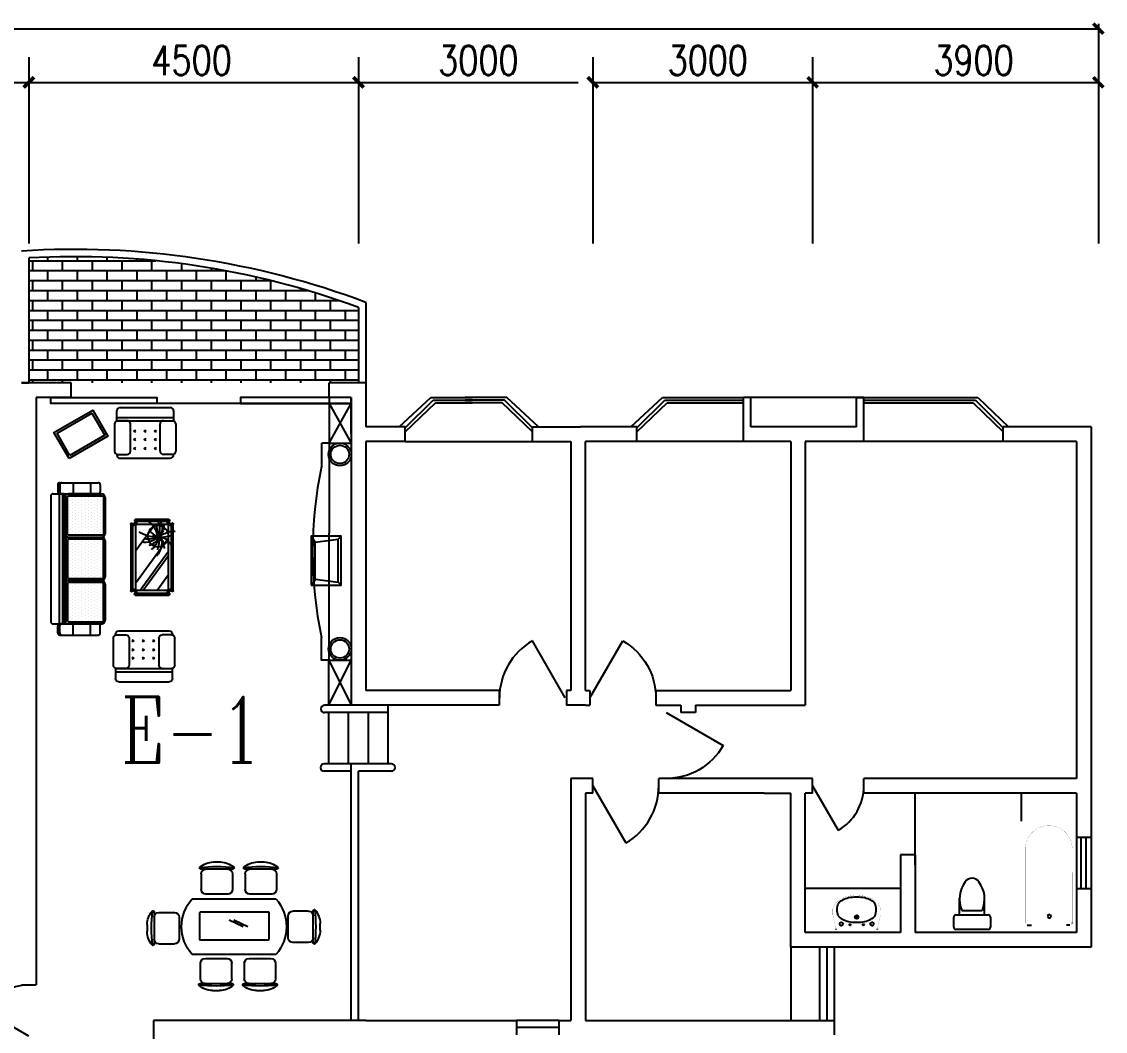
# Model space of a CAD drawing. Header units: millimetres. Extents: x 1146 to 47660, y 469 to 39299.
# Drawn here: x 26638 to 41430, y 25046 to 38827 of the extents above; entities that cross this region are included whole.
import ezdxf
from ezdxf.enums import TextEntityAlignment as Align

# ---------------------------------------------------------------- set-up
doc = ezdxf.new("R2010")
doc.units = ezdxf.units.MM
doc.linetypes.add('DASH', pattern=[0.35, 0.25, -0.1])
for name, color, linetype in [('AXIS', 3, 'Continuous'), ('DOTE', 1, 'Continuous'), ('J', 8, 'Continuous'), ('JZ', 3, 'Continuous'), ('PJ', 8, 'Continuous'), ('PUB_DIM', 3, 'Continuous'), ('PUB_TEXT', 7, 'Continuous'), ('PUB_WINDW', 7, 'Continuous'), ('TOILET', 7, 'Continuous'), ('WALL', 255, 'Continuous'), ('WINDOW', 2, 'Continuous')]:
    doc.layers.add(name, color=color, linetype=linetype)
doc.layers.get('DOTE').off()
doc.styles.add('_ROMANC', font='ROMANC.shx', dxfattribs={"width": 0.75})
doc.styles.add('DIM_FONT', font='SIMPLEX', dxfattribs={"width": 0.8})
doc.styles.add('SIMPLEX', font='SIMPLEX.SHX')
doc.styles.get("Standard").update_dxf_attribs({"font": 'arial.ttf'})

# ---------------------------------------------------------------- blocks, each defined once
blk = doc.blocks.new('M_E4')
for p, q in [((670, -80), (670, -137)), ((670, -86), (670, -97)), ((670, -663), (670, -614))]:
    blk.add_line(p, q)
at = {"const_width": 1.5}
for points in [[(-750, -750), (-750, 0)], [(-750, 0), (750, 0)], [(750, 0), (750, -750)], [(608, -56), (640, -56)], [(670, -90), (670, -656)], [(670, -663), (670, -655)], [(750, -750), (-750, -750)]]:
    blk.add_lwpolyline(points, dxfattribs=at)
for points in [[(-399, -56, 0.930688), (-388, -693, 0.930688)], [(670, -86, 0.414214), (640, -56, 0.414214)], [(670, -90, 0.041784), (670, -85, 0.412615)], [(640, -693, 0.414214), (670, -663, 0.414214)]]:
    blk.add_lwpolyline(points, format="xyb", dxfattribs=at)
at = {"const_width": 1.5, "flags": 128}
for points in [[(-399, -56), (608, -56)], [(-399, -694), (645, -692)]]:
    blk.add_lwpolyline(points, dxfattribs=at)
for radius in [25, 23]:
    blk.add_circle((550, -381), radius)
blk.add_arc((640, -663), 30, 270, 280.176)
at = {"width": 0.8, "flags": 9}
for tag in ['XSIZE', 'YSIZE']:
    blk.add_attdef(tag, (0, 0), '', height=0.5, dxfattribs=at)
blk = doc.blocks.new('_DBLK')
blk.add_line((-0.5, 0), (0, -0.866))
blk.add_arc((-0.5, 0), 1, 300, 0)
at = {"style": 'SIMPLEX', "flags": 9}
blk.add_attdef('A', text='', height=1, dxfattribs=at).set_placement((0, 1.5), align=Align.MIDDLE)
blk = doc.blocks.new('_WBLK')
for p, q in [((-0.5, 0.5), (0.5, 0.5)), ((0.5, 0.167), (-0.5, 0.167)), ((0.5, -0.167), (-0.5, -0.167)), ((-0.5, -0.5), (0.5, -0.5))]:
    blk.add_line(p, q)
at = {"style": 'SIMPLEX', "flags": 9}
blk.add_attdef('A', text='', height=1, dxfattribs=at).set_placement((0, 1.5), align=Align.MIDDLE)
blk = doc.blocks.new('M_E24TTP')
at = {"layer": 'TOILET', "color": 7}
for p, q in [((-170, 200), (-170, 430)), ((170, 200), (170, 430)), ((-250, 30), (-250, 170)), ((-220, 200), (220, 200)), ((-140, 260), (140, 260)), ((250, 170), (250, 30)), ((220, 0), (-220, 0))]:
    blk.add_line(p, q, dxfattribs=at)
for centre, radius, start, end in [((227, 413), 398, 143.3619, 202.5495), ((0, 590), 110, 33.4509, 146.5491), ((-227, 413), 398, 337.4505, 36.6381), ((-220, 170), 30, 90, 180), ((220, 170), 30, 0, 90), ((-220, 30), 30, 180, 270), ((220, 30), 30, 270, 0)]:
    blk.add_arc(centre, radius, start, end, dxfattribs=at)
at = {"style": 'DIM_FONT', "width": 0.8, "flags": 9}
for tag in ['XSIZE', 'YSIZE']:
    blk.add_attdef(tag, (0, 0), '', height=0.5, dxfattribs=at)
blk = doc.blocks.new('M_E11')
for p, q in [((-280, -10), (-280, 0)), ((280, 0), (280, -10)), ((-251, -189), (-251, -186)), ((-248, -183), (-250, -185))]:
    blk.add_line(p, q)
at = {"const_width": 1.5}
for points in [[(-280, 0), (280, 0)], [(-326, -200), (-280, -5)], [(326, -204), (280, -5)]]:
    blk.add_lwpolyline(points, dxfattribs=at)
for points in [[(253, -188, 0.098208), (193, -141, 0.066287), (110, -111, 0.052428), (0, -100, 0.052428), (-110, -111, 0.066287), (-193, -141, 0.093876), (-251, -186, 0.171377)], [(-250, -358, 0.091341), (-193, -401, 0.066287), (-110, -431, 0.052428), (0, -442, 0.052428), (110, -431, 0.066287), (193, -401, 0.091756), (250, -358, 0.171377)]]:
    blk.add_lwpolyline(points, format="xyb")
for points in [[(-326, -200, 0.008223), (-326, -204, 0.149285)], [(-326, -266, 0.149285), (-304, -337, 0.107079), (-231, -408, 0.075625), (-131, -450, 0.062436), (-1, -467, 0.062436), (130, -452, 0.075625), (230, -410, 0.107079), (304, -339, 0.149285), (326, -268, 0.005205), (326, -266, 0.086596)]]:
    blk.add_lwpolyline(points, format="xyb", dxfattribs=at)
at = {"const_width": 1.5, "flags": 128}
for points in [[(-326, -204), (-326, -268)], [(326, -204), (326, -268)]]:
    blk.add_lwpolyline(points, dxfattribs=at)
at = {"flags": 128}
for points in [[(-253, -188, 0.172546), (-250, -358, 0.726395)], [(253, -188, -0.172546), (250, -358, -0.726395)]]:
    blk.add_lwpolyline(points, format="xyb", dxfattribs=at)
for centre, radius in [((-210, -75), 24), ((-210, -75), 24), ((-210, -75), 24), ((-90, -65), 10), ((0, -170), 25), ((90, -65), 10), ((210, -75), 24), ((0, -170), 15)]:
    blk.add_circle(centre, radius)
blk.add_arc((-250, -186), 1, 131.3224, 180)
at = {"width": 0.8, "flags": 9}
for tag in ['XSIZE', 'YSIZE']:
    blk.add_attdef(tag, (0, 0), '', height=0.5, dxfattribs=at)
blk = doc.blocks.new('_C7SFU')
for p, q in [((166, 1329), (265, 1329)), ((797, 1329), (897, 1329)), ((-14, 1229), (446, 1229)), ((-9, 1161), (-9, 936)), ((441, 1161), (441, 936)), ((617, 1229), (1077, 1229)), ((622, 1161), (622, 936)), ((1072, 1161), (1072, 936)), ((1200, 800), (0, 800)), ((58, 869), (373, 869)), ((690, 869), (1005, 869)), ((-538, 168), (-538, 628)), ((-470, 623), (-245, 623)), ((-178, 240), (-178, 555)), ((1390, 538), (1390, 223)), ((1682, 605), (1457, 605)), ((1750, 610), (1750, 150)), ((-638, 348), (-638, 447)), ((1850, 430), (1850, 331)), ((-470, 173), (-245, 173)), ((0, 0), (1200, 0)), ((1682, 155), (1457, 155)), ((2, -350), (2, -125)), ((385, -57), (70, -57)), ((452, -350), (452, -125)), ((634, -350), (634, -125)), ((1016, -57), (701, -57)), ((1084, -350), (1084, -125)), ((457, -417), (-3, -417)), ((1089, -417), (629, -417)), ((277, -517), (178, -517)), ((908, -517), (809, -517))]:
    blk.add_line(p, q)
at = {"linetype": 'DASH'}
blk.add_lwpolyline([(95, 611), (1095, 611), (1095, 212), (95, 212)], close=True, dxfattribs=at)
for points in [[(401, 400), (601, 494)], [(471, 400), (671, 494)]]:
    blk.add_lwpolyline(points)
for centre, radius, start, end in [((-24, 1245), 10, 130.7265, 202.67), ((176, 1014), 316, 91.7651, 130.7265), ((216, -1449), 2713, 84.8023, 95.1977), ((255, 1014), 316, 49.2735, 88.2349), ((455, 1245), 10, 337.33, 49.2735), ((608, 1245), 10, 130.7265, 202.67), ((807, 1014), 316, 91.7651, 130.7265), ((847, -1449), 2713, 84.8023, 95.1977), ((887, 1014), 316, 49.2735, 88.2349), ((1086, 1245), 10, 337.33, 49.2735), ((-14, 1249), 20, 202.67, 270), ((58, 1161), 67.5, 90, 180), ((373, 1161), 67.5, 0, 90), ((446, 1249), 20, 270, 337.33), ((617, 1249), 20, 202.67, 270), ((690, 1161), 67.5, 90, 180), ((1005, 1161), 67.5, 0, 90), ((1077, 1249), 20, 270, 337.33), ((58, 936), 67.5, 180, 270), ((373, 936), 67.5, 270, 0), ((690, 936), 67.5, 180, 270), ((1005, 936), 67.5, 270, 0), ((449, 400), 602, 138.3193, 221.6807), ((751, 400), 602, 318.3193, 41.6807), ((-322, 438), 316, 139.2735, 178.2349), ((2140, 398), 2713, 174.8023, 185.1977), ((-554, 637), 10, 67.33, 139.2735), ((-558, 628), 20, 0, 67.33), ((1770, 610), 20, 112.67, 180), ((1766, 619), 10, 40.7265, 112.67), ((-928, 380), 2713, 354.8023, 5.1977), ((1534, 420), 316, 1.7651, 40.7265), ((-470, 555), 67.5, 90, 180), ((-245, 555), 67.5, 0, 90), ((1457, 538), 67.5, 90, 180), ((1682, 538), 67.5, 0, 90), ((-322, 358), 316, 181.7651, 220.7265), ((1534, 340), 316, 319.2735, 358.2349), ((-558, 168), 20, 292.67, 0), ((-470, 240), 67.5, 180, 270), ((-245, 240), 67.5, 270, 0), ((1457, 223), 67.5, 180, 270), ((1682, 223), 67.5, 270, 0), ((-554, 159), 10, 220.7265, 292.67), ((1770, 150), 20, 180, 247.33), ((1766, 141), 10, 247.33, 319.2735), ((70, -125), 67.5, 90, 180), ((385, -125), 67.5, 0, 90), ((701, -125), 67.5, 90, 180), ((1016, -125), 67.5, 0, 90), ((-12, -433), 10, 157.33, 229.2735), ((-3, -437), 20, 90, 157.33), ((188, -202), 316, 229.2735, 268.2349), ((227, 2261), 2713, 264.8023, 275.1977), ((70, -350), 67.5, 180, 270), ((267, -202), 316, 271.7651, 310.7265), ((385, -350), 67.5, 270, 0), ((457, -437), 20, 22.67, 90), ((467, -433), 10, 310.7265, 22.67), ((629, -437), 20, 90, 157.33), ((620, -433), 10, 157.33, 229.2735), ((859, 2261), 2713, 264.8023, 275.1977), ((819, -202), 316, 229.2735, 268.2349), ((701, -350), 67.5, 180, 270), ((899, -202), 316, 271.7651, 310.7265), ((1016, -350), 67.5, 270, 0), ((1089, -437), 20, 22.67, 90), ((1098, -433), 10, 310.7265, 22.67)]:
    blk.add_arc(centre, radius, start, end)
at = {"style": 'DIM_FONT', "width": 0.8, "flags": 9}
for tag in ['XSIZE', 'YSIZE']:
    blk.add_attdef(tag, (0, 0), '', height=0.5, dxfattribs=at)
blk = doc.blocks.new('M_C47JEV')
for p, q in [((-465, 250), (-465, 661)), ((-431, 711), (-431, 720)), ((-415, 711), (-275, 711)), ((381, 770), (-381, 770)), ((-225, 661), (-225, 250)), ((225, 661), (225, 250)), ((415, 711), (275, 711)), ((431, 711), (431, 720)), ((465, 250), (465, 661)), ((-136, 606), (-166, 637)), ((-166, 606), (-136, 637)), ((-136, 469), (-166, 499)), ((-166, 469), (-136, 499)), ((-9, 606), (21, 637)), ((21, 606), (-9, 637)), ((21, 469), (-9, 499)), ((-9, 469), (21, 499)), ((179, 606), (149, 637)), ((149, 606), (179, 637)), ((179, 469), (149, 499)), ((149, 469), (179, 499)), ((-136, 342), (-166, 372)), ((-166, 342), (-136, 372)), ((21, 342), (-9, 372)), ((-9, 342), (21, 372)), ((179, 342), (149, 372)), ((149, 342), (179, 372)), ((-431, 50), (-431, 203)), ((431, 200), (-431, 200)), ((-275, 200), (-415, 200)), ((275, 200), (415, 200)), ((431, 200), (431, 50)), ((431, 150), (-431, 150)), ((381, 0), (-381, 0))]:
    blk.add_line(p, q)
for centre, start, end in [((-415, 661), 90, 180), ((-381, 720), 90, 180), ((-275, 661), 0, 90), ((275, 661), 90, 180), ((381, 720), 360, 90), ((415, 661), 0, 90), ((-415, 250), 180, 270), ((-275, 250), 270, 0), ((275, 250), 180, 270), ((415, 250), 270, 0), ((-381, 50), 180, 270), ((381, 50), 270, 0)]:
    blk.add_arc(centre, 50, start, end)
at = {"style": 'DIM_FONT', "width": 0.8, "flags": 9}
for tag in ['XSIZE', 'YSIZE']:
    blk.add_attdef(tag, (0, 0), '', height=0.5, dxfattribs=at)
blk = doc.blocks.new('*X22')
at = {"color": 0}
for p, q in [((8200, 30400), (8200, 30400)), ((8225, 30450), (8225, 30450)), ((8250, 30400), (8250, 30400)), ((8275, 30450), (8275, 30450)), ((8300, 30400), (8300, 30400)), ((8325, 30450), (8325, 30450)), ((8350, 30400), (8350, 30400)), ((8375, 30450), (8375, 30450)), ((8400, 30400), (8400, 30400)), ((8425, 30450), (8425, 30450)), ((8450, 30400), (8450, 30400)), ((8475, 30450), (8475, 30450)), ((8500, 30400), (8500, 30400)), ((8525, 30450), (8525, 30450)), ((8550, 30400), (8550, 30400)), ((8575, 30450), (8575, 30450)), ((8600, 30400), (8600, 30400)), ((8625, 30450), (8625, 30450)), ((8650, 30400), (8650, 30400)), ((8675, 30450), (8675, 30450)), ((8700, 30400), (8700, 30400)), ((8725, 30450), (8725, 30450)), ((8750, 30400), (8750, 30400)), ((8775, 30450), (8775, 30450)), ((8800, 30400), (8800, 30400)), ((8200, 30300), (8200, 30300)), ((8200, 30200), (8200, 30200)), ((8225, 30350), (8225, 30350)), ((8225, 30250), (8225, 30250)), ((8250, 30300), (8250, 30300)), ((8250, 30200), (8250, 30200)), ((8275, 30350), (8275, 30350)), ((8275, 30250), (8275, 30250)), ((8300, 30300), (8300, 30300)), ((8300, 30200), (8300, 30200)), ((8325, 30350), (8325, 30350)), ((8325, 30250), (8325, 30250)), ((8350, 30300), (8350, 30300)), ((8350, 30200), (8350, 30200)), ((8375, 30350), (8375, 30350)), ((8375, 30250), (8375, 30250)), ((8400, 30300), (8400, 30300)), ((8400, 30200), (8400, 30200)), ((8425, 30350), (8425, 30350)), ((8425, 30250), (8425, 30250)), ((8450, 30300), (8450, 30300)), ((8450, 30200), (8450, 30200)), ((8475, 30350), (8475, 30350)), ((8475, 30250), (8475, 30250)), ((8500, 30300), (8500, 30300)), ((8500, 30200), (8500, 30200)), ((8525, 30350), (8525, 30350)), ((8525, 30250), (8525, 30250)), ((8550, 30300), (8550, 30300)), ((8550, 30200), (8550, 30200)), ((8575, 30350), (8575, 30350)), ((8575, 30250), (8575, 30250)), ((8600, 30300), (8600, 30300)), ((8600, 30200), (8600, 30200)), ((8625, 30350), (8625, 30350)), ((8625, 30250), (8625, 30250)), ((8650, 30300), (8650, 30300)), ((8650, 30200), (8650, 30200)), ((8675, 30350), (8675, 30350)), ((8675, 30250), (8675, 30250)), ((8700, 30300), (8700, 30300)), ((8700, 30200), (8700, 30200)), ((8725, 30350), (8725, 30350)), ((8725, 30250), (8725, 30250)), ((8750, 30300), (8750, 30300)), ((8750, 30200), (8750, 30200)), ((8775, 30350), (8775, 30350)), ((8775, 30250), (8775, 30250)), ((8800, 30300), (8800, 30300)), ((8800, 30200), (8800, 30200)), ((8200, 30100), (8200, 30100)), ((8225, 30150), (8225, 30150)), ((8225, 30050), (8225, 30050)), ((8250, 30100), (8250, 30100)), ((8275, 30150), (8275, 30150)), ((8275, 30050), (8275, 30050)), ((8300, 30100), (8300, 30100)), ((8325, 30150), (8325, 30150)), ((8325, 30050), (8325, 30050)), ((8350, 30100), (8350, 30100)), ((8375, 30150), (8375, 30150)), ((8375, 30050), (8375, 30050)), ((8400, 30100), (8400, 30100)), ((8425, 30150), (8425, 30150)), ((8425, 30050), (8425, 30050)), ((8450, 30100), (8450, 30100)), ((8475, 30150), (8475, 30150)), ((8475, 30050), (8475, 30050)), ((8500, 30100), (8500, 30100)), ((8525, 30150), (8525, 30150)), ((8525, 30050), (8525, 30050)), ((8550, 30100), (8550, 30100)), ((8575, 30150), (8575, 30150)), ((8575, 30050), (8575, 30050)), ((8600, 30100), (8600, 30100)), ((8625, 30150), (8625, 30150)), ((8625, 30050), (8625, 30050)), ((8650, 30100), (8650, 30100)), ((8675, 30150), (8675, 30150)), ((8675, 30050), (8675, 30050)), ((8700, 30100), (8700, 30100)), ((8725, 30150), (8725, 30150)), ((8725, 30050), (8725, 30050)), ((8750, 30100), (8750, 30100)), ((8775, 30150), (8775, 30150)), ((8775, 30050), (8775, 30050)), ((8800, 30100), (8800, 30100)), ((8200, 30000), (8200, 30000)), ((8225, 29950), (8225, 29950)), ((8250, 30000), (8250, 30000)), ((8275, 29950), (8275, 29950)), ((8300, 30000), (8300, 30000)), ((8325, 29950), (8325, 29950)), ((8350, 30000), (8350, 30000)), ((8375, 29950), (8375, 29950)), ((8400, 30000), (8400, 30000)), ((8425, 29950), (8425, 29950)), ((8450, 30000), (8450, 30000)), ((8475, 29950), (8475, 29950)), ((8500, 30000), (8500, 30000)), ((8525, 29950), (8525, 29950)), ((8550, 30000), (8550, 30000)), ((8575, 29950), (8575, 29950)), ((8600, 30000), (8600, 30000)), ((8625, 29950), (8625, 29950)), ((8650, 30000), (8650, 30000)), ((8675, 29950), (8675, 29950)), ((8700, 30000), (8700, 30000)), ((8725, 29950), (8725, 29950)), ((8750, 30000), (8750, 30000)), ((8775, 29950), (8775, 29950)), ((8800, 30000), (8800, 30000))]:
    blk.add_line(p, q, dxfattribs=at)
blk = doc.blocks.new('SAF3')
for p, q in [((-959, 0), (-397, 0)), ((-281, 0), (281, 0)), ((397, 0), (959, 0)), ((-1192, -710), (-1192, -113)), ((-1158, -79), (-1047, -79)), ((-1017, -819), (-1017, -58)), ((-1017, -108), (-1017, -581)), ((-1017, -710), (-1017, -108)), ((-339, -581), (-339, -58)), ((-339, -581), (-339, -58)), ((339, -581), (339, -58)), ((1017, -819), (1017, -58)), ((1017, -710), (1017, -108)), ((1017, -108), (1017, -581)), ((1158, -79), (1047, -79)), ((1192, -710), (1192, -113)), ((-1192, -233), (-1017, -233)), ((1192, -233), (1017, -233)), ((-1192, -503), (-1017, -503)), ((1192, -503), (1017, -503)), ((-1017, -620), (1017, -620)), ((-1017, -620), (988, -620)), ((-1017, -649), (-1017, -713)), ((-1017, -670), (1017, -670)), ((-1016, -640), (1017, -640)), ((1017, -649), (1017, -713)), ((-1158, -712), (-1051, -712)), ((-1158, -744), (-1051, -744)), ((-1017, -720), (1017, -720)), ((1158, -712), (1051, -712)), ((1158, -744), (1051, -744)), ((-984, -853), (984, -853))]:
    blk.add_line(p, q)
for points in [[(-988, -50, -0.414214), (-968, -30), (-389, -30, -0.414214), (-369, -50), (-369, -571, -0.414214), (-389, -591), (-968, -591, -0.414214), (-988, -571)], [(310, -50, 0.414214), (290, -30), (-290, -30, 0.414214), (-310, -50), (-310, -571, 0.414214), (-290, -591), (290, -591, 0.414214), (310, -571)], [(988, -50, 0.414214), (968, -30), (389, -30, 0.414214), (369, -50), (369, -571, 0.414214), (389, -591), (968, -591, 0.414214), (988, -571)]]:
    blk.add_lwpolyline(points, format="xyb", close=True)
for centre, radius, start, end in [((-959, -58), 58.3, 90, 180), ((-397, -58), 58.3, 0, 90), ((-281, -58), 58.3, 90, 180), ((281, -58), 58.3, 0, 90), ((397, -58), 58.3, 90, 180), ((959, -58), 58.3, 0, 90), ((-1158, -113), 33.9, 90, 180), ((-1047, -108), 29.2, 0, 90), ((1047, -108), 29.2, 90, 180), ((1158, -113), 33.9, 0, 90), ((-1158, -678), 33.9, 180, 270), ((-1051, -678), 33.9, 270, 0), ((-988, -649), 29.1, 90, 180), ((-378, -581), 38.8, 270, 0), ((-300, -581), 38.8, 180, 270), ((300, -581), 38.8, 270, 0), ((378, -581), 38.8, 180, 270), ((988, -649), 29.1, 0, 90), ((1051, -678), 33.9, 180, 270), ((1158, -678), 33.9, 270, 0), ((-1158, -710), 33.9, 180, 270), ((-1051, -710), 33.9, 270, 0), ((-984, -819), 33.9, 180, 270), ((984, -819), 33.9, 270, 0), ((1051, -710), 33.9, 180, 270), ((1158, -710), 33.9, 270, 0)]:
    blk.add_arc(centre, radius, start, end)
blk.add_blockref('*X22', (-9183, -30517))
at = {"xscale": -1}
for p in [(8505, -30517), (9183, -30517)]:
    blk.add_blockref('*X22', p, dxfattribs=at)
blk = doc.blocks.new('_C4RHE')
at = {"xscale": -0.8721, "yscale": 0.8721, "zscale": 0.8721, "rotation": 90.00000000000007}
blk.add_blockref('SAF3', (-743.657112, 0), dxfattribs=at)
at = {"style": 'DIM_FONT', "width": 0.8, "flags": 9}
for tag in ['YSIZE', 'XSIZE']:
    blk.add_attdef(tag, (0, 0), '', height=0.5, dxfattribs=at)
blk = doc.blocks.new('M_C57NTX')
for p, q in [((-496, -226), (-496, 233)), ((-486, 243), (-481, 243)), ((-427, 268), (-471, 224)), ((-399, 268), (-471, 196)), ((-471, -226), (-471, 233)), ((-446, 283), (-446, 278)), ((-436, 293), (473, 293)), ((-436, 268), (473, 268)), ((-431, 72), (-217, 228)), ((-431, -116), (43, 228)), ((-431, -159), (102, 228)), ((-336, -222), (283, 228)), ((436, 268), (509, 196)), ((465, 268), (509, 224)), ((483, 283), (483, 278)), ((509, 233), (509, -226)), ((524, 243), (519, 243)), ((534, 233), (534, -226)), ((106, -222), (469, 42)), ((-486, -236), (-481, -236)), ((-399, -262), (-471, -189)), ((-427, -262), (-471, -218)), ((-446, -277), (-446, -272)), ((473, -262), (-436, -262)), ((473, -287), (-436, -287)), ((436, -262), (509, -189)), ((465, -262), (509, -218)), ((483, -277), (483, -272)), ((524, -236), (519, -236))]:
    blk.add_line(p, q)
blk.add_lwpolyline([(-431, -222), (-431, 228), (469, 228), (469, -222)], close=True)
at = {"const_width": 12}
for points in [[(225, 150, 1), (237, 150, 1)], [(409, 163, 1), (421, 163, 1)], [(123, 120, 1), (135, 120, 1)], [(189, 24, 1), (201, 24, 1)], [(253, 126, 1), (265, 126, 1)], [(264, 18, 1), (276, 18, 1)], [(277, 84, 1), (289, 84, 1)], [(288, 107, 1), (300, 107, 1)], [(294, 93, 1), (306, 93, 1)], [(297, 74, 1), (309, 74, 1)], [(305, 18, 1), (317, 18, 1)], [(308, 87, 1), (320, 87, 1)], [(418, 27, 1), (430, 27, 1)], [(486, 90, 1), (498, 90, 1)], [(220, -38, 1), (232, -38, 1)], [(324, -108, 1), (336, -108, 1)]]:
    blk.add_lwpolyline(points, format="xyb", close=True, dxfattribs=at)
blk.add_circle((308, 86), 144)
for centre, radius, start, end in [((156, 293), 219, 342.9456, 6.4814), ((-486, 233), 10, 90, 180), ((-481, 233), 10, 0, 90), ((-436, 283), 10, 90, 180), ((-436, 278), 10, 180, 270), ((110, -88), 259, 48.7581, 83.8624), ((109, 83), 193, 6.9904, 78.0284), ((176, 42), 126, 28.8901, 78.4579), ((781, 125), 490, 163.8561, 179.1105), ((-395, 504), 810, 328.9873, 340.361), ((448, -69), 233, 85.8741, 126.9558), ((473, 283), 10, 0, 90), ((473, 278), 10, 270, 0), ((519, 233), 10, 90, 180), ((524, 233), 10, 0, 90), ((228, -157), 293, 78.5516, 130.9815), ((280, -402), 502, 88.3286, 108.729), ((344, -194), 291, 103.0452, 139.7766), ((364, -84), 190, 114.0956, 166.2953), ((482, -98), 260, 134.4861, 189.3762), ((613, -62), 346, 155.0888, 185.9637), ((267, -555), 642, 70.5249, 87.8244), ((624, 28), 325, 171.2496, 218.2333), ((421, -27), 169, 62.9909, 135.9102), ((404, -128), 234, 53.3231, 115.7633), ((-1013, -1156), 1790, 39.0488, 42.6799), ((269, -208), 287, 31.315, 82.1378), ((-486, -226), 10, 180, 270), ((-481, -226), 10, 270, 0), ((-436, -272), 10, 90, 180), ((-436, -277), 10, 180, 270), ((473, -272), 10, 0, 90), ((473, -277), 10, 270, 0), ((519, -226), 10, 180, 270), ((524, -226), 10, 270, 0)]:
    blk.add_arc(centre, radius, start, end)
at = {"style": 'DIM_FONT', "width": 0.8, "flags": 9}
for tag in ['XSIZE', 'YSIZE']:
    blk.add_attdef(tag, (0, 0), '', height=0.5, dxfattribs=at)
blk = doc.blocks.new('_C12TBP')
at = {"layer": 'J'}
blk.add_lwpolyline([(0, 343), (423, 343), (423, -343), (0, -343)], close=True, dxfattribs=at)
for points in [[(0, 343), (59, 267), (59, -261), (0, -343)], [(59, 261), (382, 302), (423, 343)], [(382, 302), (382, -302)], [(59, -261), (382, -302), (423, -343)]]:
    blk.add_lwpolyline(points, dxfattribs=at)
at = {"style": 'DIM_FONT', "width": 0.8, "flags": 9}
for tag in ['XSIZE', 'YSIZE']:
    blk.add_attdef(tag, (0, 0), '', height=0.5, dxfattribs=at)
blk = doc.blocks.new('_DIMX')
at = {"const_width": 50}
blk.add_lwpolyline([(-70, -70), (70, 70)], dxfattribs=at)
blk = doc.blocks.new('1T4F42深金都')
at = {"layer": 'PJ'}
h = blk.add_hatch(dxfattribs=at)
h.set_pattern_fill('AR-BRSTD', color=256, scale=2, style=0)
h.set_pattern_definition([(180, (1514416.84, -413428.63), (9e-14, 135.4836), []), (90, (1514416.84, -413428.63), (203.2, 135.4836), [135.4836, -135.4836])])
edge = h.paths.add_edge_path()
edge.add_line((22935, -4601), (22935, -6306))
edge.add_line((22935, -6306), (27435, -6306))
edge.add_line((27435, -6306), (27435, -5276))
edge.add_arc((23562, -15768), 11185, 429.7401, 453.2133)
at = {"color": 3, "linetype": 'ByBlock'}
for p, q in [((3865, -1473), (37535, -1473)), ((37535, -1403), (37535, -4403)), ((22935, -1861), (22935, -4382)), ((22935, -1861), (22935, -4403)), ((27435, -1861), (27435, -4403)), ((30635, -1861), (30635, -4403)), ((33635, -1861), (33635, -4403)), ((18535, -2203), (22935, -2203)), ((22736, -2203), (27434, -2203)), ((27436, -2203), (30434, -2203)), ((30636, -2203), (33634, -2203)), ((33636, -2203), (37546, -2203))]:
    blk.add_line(p, q, dxfattribs=at)
for p in [(22935, -2203), (27435, -2203), (30635, -2203), (33635, -2203), (37535, -2203)]:
    blk.add_point(p, dxfattribs=at)
at = {"layer": 'JZ'}
for p, q in [((22935, -4601), (22935, -6306)), ((27435, -5276), (27435, -6306)), ((27535, -5206), (27535, -6306)), ((22835, -6306), (22935, -6306)), ((23035, -6506), (23035, -6506))]:
    blk.add_line(p, q, dxfattribs=at)
for centre, radius, start, end in [((23554, -15801), 11318, 69.4096, 93.6449), ((23562, -15768), 11185, 69.7401, 93.2133)]:
    blk.add_arc(centre, radius, start, end, dxfattribs=at)
at = {"layer": 'PJ'}
for p, q in [((27335, -6588), (23235, -6588)), ((27335, -10706), (26971, -10706)), ((27840, -11506), (27840, -10706)), ((27840, -10806), (26971, -10806)), ((27030, -11506), (27030, -10806)), ((27300, -11506), (27300, -10806)), ((27570, -11506), (27570, -10806)), ((27884, -11506), (26967, -11506)), ((27335, -15006), (27335, -11506)), ((27335, -11606), (26967, -11606)), ((27435, -15006), (27435, -11606)), ((27884, -11606), (27435, -11606)), ((35035, -12884), (35035, -11906)), ((36485, -12286), (36485, -11906)), ((36485, -12286), (36485, -11906)), ((34835, -13206), (33535, -13206))]:
    blk.add_line(p, q, dxfattribs=at)
for points in [[(23235, -6506), (24682, -6506), (24682, -6588), (23235, -6588)], [(27335, -6506), (25826, -6506), (25826, -6588), (27335, -6588)], [(23484, -7336), (23279, -6981), (23807, -6676), (24012, -7031)]]:
    blk.add_lwpolyline(points, close=True, dxfattribs=at)
for points in [[(27035, -6506), (27035, -7127), (27335, -7127)], [(27035, -7127), (27335, -6588)], [(27035, -6588), (27335, -7127)], [(23495, -7295), (23320, -6992), (23796, -6717), (23971, -7020), (23495, -7295)], [(26930, -7127), (26930, -7447)], [(27035, -7127), (26935, -7127)], [(27030, -10092), (26930, -10092), (26930, -9780)], [(27335, -10706), (27030, -10706), (27030, -10092), (27335, -10092)], [(27030, -10706), (27335, -10092)], [(27030, -10092), (27335, -10706)]]:
    blk.add_lwpolyline(points, dxfattribs=at)
at = {"layer": 'PJ', "linetype": 'DASH'}
blk.add_lwpolyline([(27035, -7127), (27030, -10092)], dxfattribs=at)
at = {"layer": 'PJ'}
for centre, radius in [((27182, -7282), 155), ((27182, -7282), 125), ((27182, -9937), 155), ((27182, -9937), 125)]:
    blk.add_circle(centre, radius, dxfattribs=at)
for centre, radius, start, end in [((32493, -8613), 5684, 168.1591, 191.8409), ((26971, -10756), 50, 90, 270), ((26967, -11556), 50, 90, 270), ((27884, -11556), 50, 270, 90)]:
    blk.add_arc(centre, radius, start, end, dxfattribs=at)
at = {"layer": 'PUB_DIM'}
for points in [[(32791, -6506), (32691, -6506)], [(34235, -6506), (34335, -6506)]]:
    blk.add_lwpolyline(points, dxfattribs=at)
at = {"layer": 'WALL'}
for p, q in [((23514, -6306), (22835, -6306)), ((23514, -6506), (23514, -6306)), ((27535, -6306), (27035, -6306)), ((27035, -6506), (27035, -6306)), ((27535, -6306), (27535, -6906)), ((23035, -6506), (23035, -14522)), ((23514, -6506), (23035, -6506)), ((23035, -6506), (23035, -7506)), ((23514, -6506), (23235, -6506)), ((27335, -6506), (27035, -6506)), ((27335, -7006), (27335, -6506)), ((27335, -6506), (27335, -10706)), ((32691, -7106), (32691, -6506)), ((32791, -6906), (32791, -6506)), ((34235, -6906), (34235, -6506)), ((34335, -7106), (34335, -6506)), ((28071, -6906), (27535, -6906)), ((28071, -7106), (28071, -6906)), ((29811, -6906), (30468, -6906)), ((29811, -7106), (29811, -6906)), ((31235, -6906), (30468, -6906)), ((31235, -7106), (31235, -6906)), ((32691, -7106), (32691, -6906)), ((34235, -6906), (32791, -6906)), ((36235, -7106), (36235, -6906)), ((37435, -6906), (36235, -6906)), ((37435, -6906), (37435, -12506)), ((28071, -7106), (27535, -7106)), ((27535, -7106), (27535, -10506)), ((29811, -7106), (30335, -7106)), ((30335, -7106), (30335, -10506)), ((31235, -7106), (30535, -7106)), ((30535, -10506), (30535, -7106)), ((33335, -7106), (32691, -7106)), ((33335, -7106), (33335, -10506)), ((34335, -7106), (33535, -7106)), ((33535, -7106), (33535, -10706)), ((37235, -7106), (36235, -7106)), ((37235, -7106), (37235, -11706)), ((29356, -10506), (27535, -10506)), ((29356, -10506), (29356, -10706)), ((30335, -10506), (30275, -10506)), ((30275, -10506), (30275, -10706)), ((30535, -10506), (30595, -10506)), ((30595, -10506), (30595, -10706)), ((31495, -10506), (33335, -10506)), ((31495, -10506), (31495, -10706)), ((29356, -10706), (27335, -10706)), ((30535, -10706), (30275, -10706)), ((30535, -10706), (30595, -10706)), ((31495, -10706), (31835, -10706)), ((31835, -10706), (31835, -10806)), ((32035, -10706), (32035, -10806)), ((32035, -10706), (33535, -10706)), ((32035, -10806), (31835, -10806)), ((30335, -11706), (30335, -15006)), ((30635, -11706), (30335, -11706)), ((30635, -11906), (30635, -11706)), ((31735, -11706), (31535, -11706)), ((31535, -11706), (31535, -11706)), ((31535, -11706), (31535, -11706)), ((31535, -11906), (31535, -11706)), ((31735, -11706), (31735, -11706)), ((32975, -11706), (31735, -11706)), ((33535, -11706), (32975, -11706)), ((33635, -11706), (33535, -11706)), ((33635, -11906), (33635, -11706)), ((37235, -11706), (34335, -11706)), ((34335, -11906), (34335, -11706)), ((30535, -11906), (30535, -15006)), ((30635, -11906), (30535, -11906)), ((32975, -11906), (31535, -11906)), ((32975, -11906), (33335, -11906)), ((33335, -14006), (33335, -11906)), ((33335, -11906), (33335, -11906)), ((33535, -13806), (33535, -11906)), ((33635, -11906), (33535, -11906)), ((34835, -11906), (34335, -11906)), ((34835, -11906), (34835, -11906)), ((35035, -11906), (34835, -11906)), ((37235, -11906), (35035, -11906)), ((35035, -11906), (35035, -11906)), ((37235, -11906), (37235, -12506)), ((37235, -12506), (37435, -12506)), ((35035, -12747), (34835, -12747)), ((34835, -12747), (34835, -13806)), ((35035, -12747), (35035, -13806)), ((37235, -13206), (37435, -13206)), ((37235, -13206), (37235, -13806)), ((37435, -13206), (37435, -14006)), ((34835, -13806), (33535, -13806)), ((37235, -13806), (35035, -13806)), ((37435, -14006), (33335, -14006)), ((22835, -14522), (23035, -14522)), ((24638, -15006), (24638, -16852)), ((27535, -15006), (24638, -15006)), ((27535, -15006), (29594, -15006)), ((29594, -15006), (29594, -15206)), ((30170, -15006), (30335, -15006)), ((30170, -15006), (30170, -15206)), ((30535, -15006), (33935, -15006)), ((33935, -15206), (33935, -15006))]:
    blk.add_line(p, q, dxfattribs=at)
at = {"layer": 'WINDOW'}
for p, q in [((27990, -6906), (28421, -6506)), ((28421, -6506), (28991, -6506)), ((29461, -6506), (28891, -6506)), ((29892, -6906), (29461, -6506)), ((31154, -6906), (31585, -6506)), ((31585, -6506), (32691, -6506)), ((34335, -6506), (35889, -6506)), ((35889, -6506), (36310, -6903)), ((28071, -6921), (28453, -6542)), ((28071, -6972), (28486, -6578)), ((28453, -6542), (28991, -6542)), ((28486, -6578), (28991, -6578)), ((29429, -6542), (28891, -6542)), ((29396, -6578), (28891, -6578)), ((29811, -6972), (29396, -6578)), ((29811, -6921), (29429, -6542)), ((31235, -6921), (31617, -6542)), ((31235, -6972), (31650, -6578)), ((31617, -6542), (32691, -6542)), ((31650, -6578), (32691, -6578)), ((34335, -6542), (35856, -6542)), ((34335, -6578), (35824, -6578)), ((35824, -6578), (36235, -6972)), ((35856, -6542), (36237, -6920)), ((28071, -7106), (29811, -7106)), ((32691, -7106), (31235, -7106)), ((36235, -7106), (34335, -7106)), ((33335, -14006), (33335, -15006)), ((33735, -15006), (33735, -14006)), ((33835, -15006), (33835, -14006)), ((33935, -15006), (33935, -14006)), ((30170, -15006), (29594, -15006)), ((30170, -15106), (29594, -15106))]:
    blk.add_line(p, q, dxfattribs=at)
blk.add_lwpolyline([(34335, -6506), (32691, -6506)], dxfattribs=at)
at = {"color": 3, "linetype": 'ByBlock', "xscale": -1, "rotation": 180}
for p in [(37535, -1470), (27435, -2203), (30635, -2203), (33635, -2203), (37535, -2203)]:
    blk.add_blockref('_DIMX', p, dxfattribs=at)
at = {"color": 3, "linetype": 'ByBlock'}
for rotation in [180, 359.9999999999982]:
    blk.add_blockref('_DIMX', (22935, -2203), dxfattribs=dict(at, rotation=rotation))
at = {"color": 3, "linetype": 'ByBlock', "xscale": -1}
for p in [(27435, -2203), (30635, -2203), (33635, -2203)]:
    blk.add_blockref('_DIMX', p, dxfattribs=at)
at = {"layer": 'DOTE', "color": 1}
blk.add_blockref('M_E24TTP', (35811, -13766), dxfattribs=at)
at = {"layer": 'PJ', "rotation": 180}
for name, p, xscale, yscale, zscale in [('M_C47JEV', (24524, -6641), 0.9, 0.9, 0.9), ('_C12TBP', (26788, -8732), -0.972, 0.972, 0.972)]:
    blk.add_blockref(name, p, dxfattribs=dict(at, xscale=xscale, yscale=yscale, zscale=zscale))
at = {"layer": 'PJ', "xscale": -1}
blk.add_blockref('_C4RHE', (23235, -8707), dxfattribs=at)
for name, p, rotation in [('M_C57NTX', (24614, -8705), 270), ('M_E4', (36485, -13036), 90), ('M_E4', (36485, -13036), 89.99999999999999)]:
    blk.add_blockref(name, p, dxfattribs=dict(at, rotation=rotation))
at = {"layer": 'PJ'}
for name, p, xscale, yscale, zscale in [('M_C47JEV', (24508, -10384), -0.9, 0.9, 0.9), ('_C7SFU', (26307, -14108), -0.95, 0.95, 0.95)]:
    blk.add_blockref(name, p, dxfattribs=dict(at, xscale=xscale, yscale=yscale, zscale=zscale))
at = {"layer": 'PJ', "rotation": 180}
blk.add_blockref('M_E11', (34236, -13767), dxfattribs=at)
at = {"layer": 'WINDOW', "yscale": 900, "zscale": 900}
for p, xscale, rotation in [((29809, -10606), 900, 180), ((31635, -11256), -900, 89.9999999999999)]:
    blk.add_blockref('_DBLK', p, dxfattribs=dict(at, xscale=xscale, rotation=rotation))
at = {"layer": 'WINDOW', "xscale": 900, "yscale": -900, "zscale": 900}
blk.add_blockref('_DBLK', (31045, -10606), dxfattribs=at)
at = {"layer": 'WINDOW', "color": 1}
for name, p, xscale, yscale, zscale, rotation in [('_DBLK', (31085, -11806), -900, -900, 900, 180), ('_WBLK', (37335, -12856), 700, 200.0000000004656, 700, 270), ('_DBLK', (22935, -14872), -700, 700, 700, 270)]:
    blk.add_blockref(name, p, dxfattribs=dict(at, xscale=xscale, yscale=yscale, zscale=zscale, rotation=rotation))
at = {"layer": 'WINDOW', "color": 1, "xscale": 700, "yscale": 700, "zscale": 700}
blk.add_blockref('_DBLK', (33985, -11806), dxfattribs=at)
at = {"style": 'DIM_FONT', "oblique": -180, "width": 0.8, "flags": 9}
for tag, p, text_generation_flag in [('YSIZE', (6635, -13806), 6), ('XSIZE', (6635, -13806), 6), ('YSIZE', (34835, -13806), 4), ('XSIZE', (34835, -13806), 4)]:
    blk.add_attdef(tag, p, '', height=0.5, rotation=180, dxfattribs=dict(at, text_generation_flag=text_generation_flag))
at = {"layer": 'AXIS', "color": 3, "char_height": 400, "attachment_point": 5, "style": 'DIM_FONT'}
for s, insert in [('\\A1;4500', (25158, -1903)), ('\\A1;3000', (29072, -1903)), ('\\A1;3000', (32204, -1903)), ('\\A1;3900', (35831, -1903))]:
    blk.add_mtext(s, dxfattribs=dict(at, insert=insert))
at = {"layer": 'PUB_TEXT', "color": 3, "style": '_ROMANC', "width": 0.75}
blk.add_text('E-1', height=896, dxfattribs=at).set_placement((24191, -11488))

msp = doc.modelspace()

# ---------------------------------------------------------------- block references
at = {"layer": 'PUB_WINDW'}
msp.add_blockref('1T4F42深金都', (3800, 40202), dxfattribs=at)

doc.saveas('drawing.dxf')
